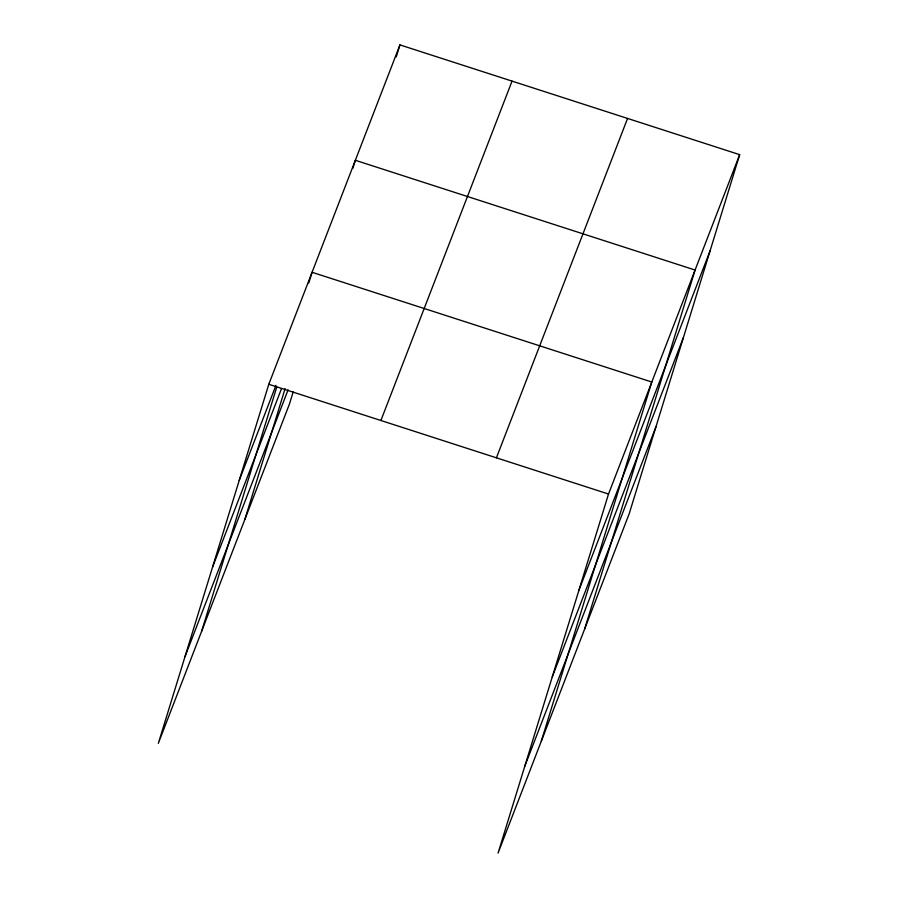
<?xml version="1.0" encoding="UTF-8"?>
<svg xmlns="http://www.w3.org/2000/svg" width="898" height="898" viewBox="0 0 898 898"><rect width="100%" height="100%" fill="white"/><g stroke="black" fill="none" stroke-linecap="round" stroke-linejoin="round"><path stroke-width="1.35" d="M739.671 154.658L608.518 494.035L498.064 853.1L629.206 513.723L739.671 154.658L399.936 44.9L268.794 384.277L158.329 743.342L289.482 403.965L293.175 391.955M201.601 631.35L276.741 387.117M308.789 282.971L312.066 272.285L651.802 382.032L541.337 741.108M244.885 519.358L285.126 388.565M352.88 168.296L355.35 160.293L695.086 270.04L584.62 629.105M396.243 56.922L399.936 44.9M239.216 480.419L275.955 385.354M212.523 567.188L281.467 388.778M185.022 656.584L288.112 389.811M380.898 420.5L512.051 81.123M496.414 457.812L627.567 118.435M578.952 590.177L710.094 250.789M552.259 676.935L683.4 337.558M524.758 766.331L655.899 426.954M268.794 384.277L608.518 494.035"/></g></svg>
